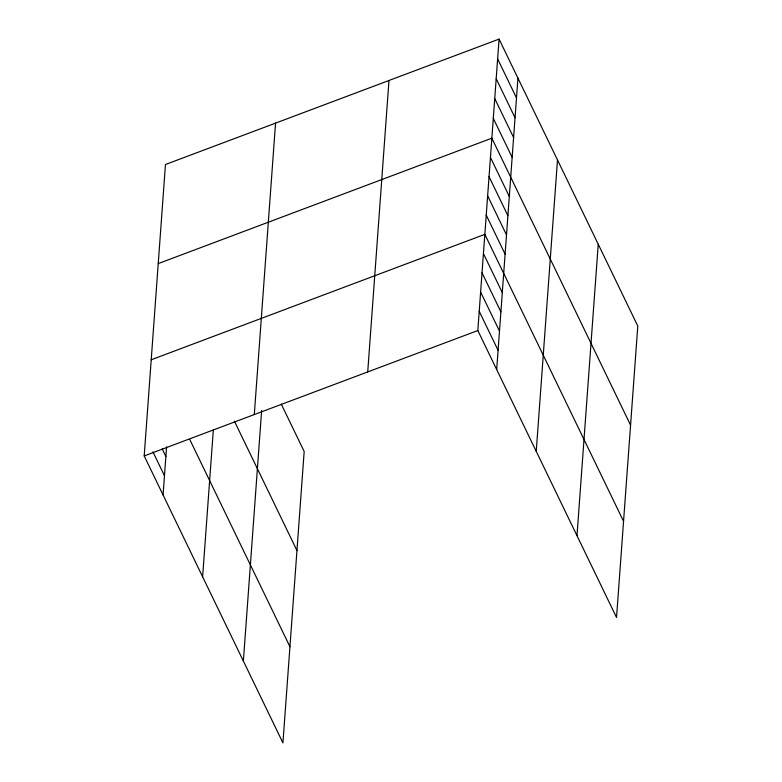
<?xml version="1.0" encoding="UTF-8"?>
<svg xmlns="http://www.w3.org/2000/svg" width="782" height="782" viewBox="0 0 782 782"><rect width="100%" height="100%" fill="white"/><g stroke="black" fill="none" stroke-linecap="round" stroke-linejoin="round"><path stroke-width="1.17" d="M281.276 404.108L304.178 451.468L282.928 742.9L144.201 455.945L165.461 164.513L499.072 39.1L637.799 326.055L616.539 617.487L477.822 330.532L499.072 39.1M163.067 494.967L166.576 446.884M202.616 576.784L213.32 430.12M254.297 414.558L275.557 123.126M243.368 661.083L261.647 410.452M367.726 371.919L388.986 80.487M496.687 369.544L517.938 78.122M536.237 451.37L557.498 159.939M576.989 535.66L598.24 244.238M158.228 263.602L491.849 138.189L630.566 425.144M151.219 359.769L484.84 234.356L623.557 521.311M144.201 455.945L477.822 330.532M497.635 58.914L516.491 97.936M496.189 78.738L515.045 117.759M494.742 98.552L513.608 137.573M493.295 118.365L512.161 157.387M490.451 157.417L509.307 196.438M489.043 176.654L507.909 215.676M487.645 195.891L506.501 234.913M486.238 215.118L505.104 254.14M483.432 253.593L502.298 292.615M482.035 272.82L500.891 311.842M480.627 292.057L499.493 331.079M479.219 311.295L498.085 350.316M234.414 421.185L296.955 550.557M189.86 439.699L289.936 646.734M162.206 448.907L165.872 456.493M152.94 451.888L164.474 475.73"/></g></svg>
